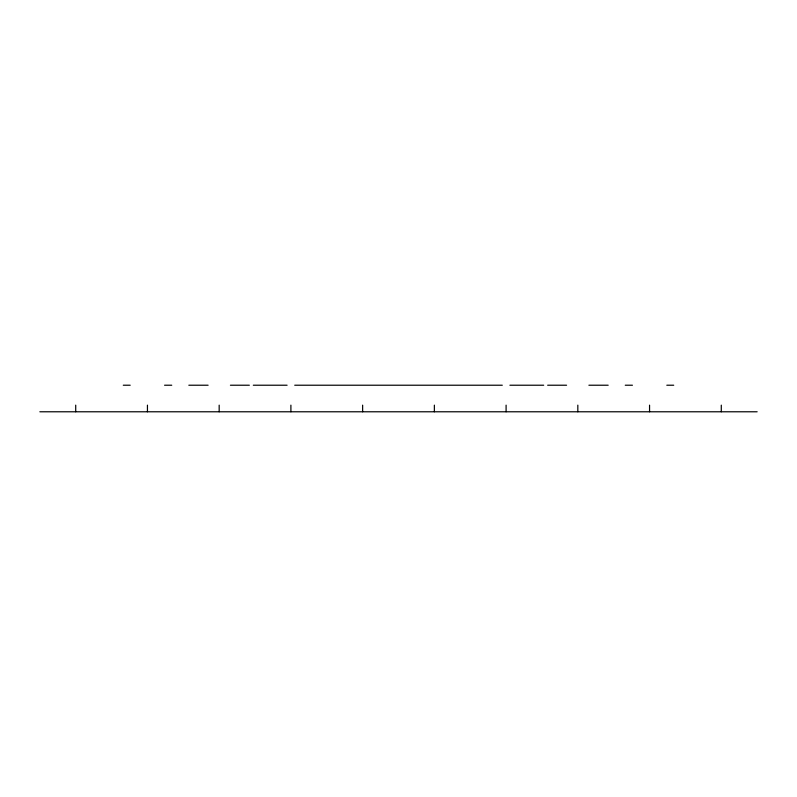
<?xml version="1.0" encoding="UTF-8"?>
<svg xmlns="http://www.w3.org/2000/svg" width="797" height="797" viewBox="0 0 797 797"><rect width="100%" height="100%" fill="white"/><g stroke="black" fill="none" stroke-linecap="round" stroke-linejoin="round"><path stroke-width="1.2" d="M123.286 385.22L130.19 385.22M164.561 385.22L171.744 385.22M188.829 385.22L208.107 385.22M230.423 385.22L249.341 385.22M253.307 385.22L287.089 385.22M294.721 385.22L502.289 385.22M509.911 385.22L543.693 385.22M547.659 385.22L566.577 385.22M588.893 385.22L608.171 385.22M625.256 385.22L632.439 385.22M666.81 385.22L673.714 385.22M39.85 411.78L757.15 411.78M721.285 405.145L721.285 411.78M649.555 405.145L649.555 411.78M577.825 405.145L577.825 411.78M506.095 405.145L506.095 411.78M434.365 405.145L434.365 411.78M362.635 405.145L362.635 411.78M290.895 405.145L290.905 411.78M219.175 405.145L219.175 411.78M147.445 405.145L147.445 411.78M75.715 405.145L75.715 411.78"/></g></svg>
